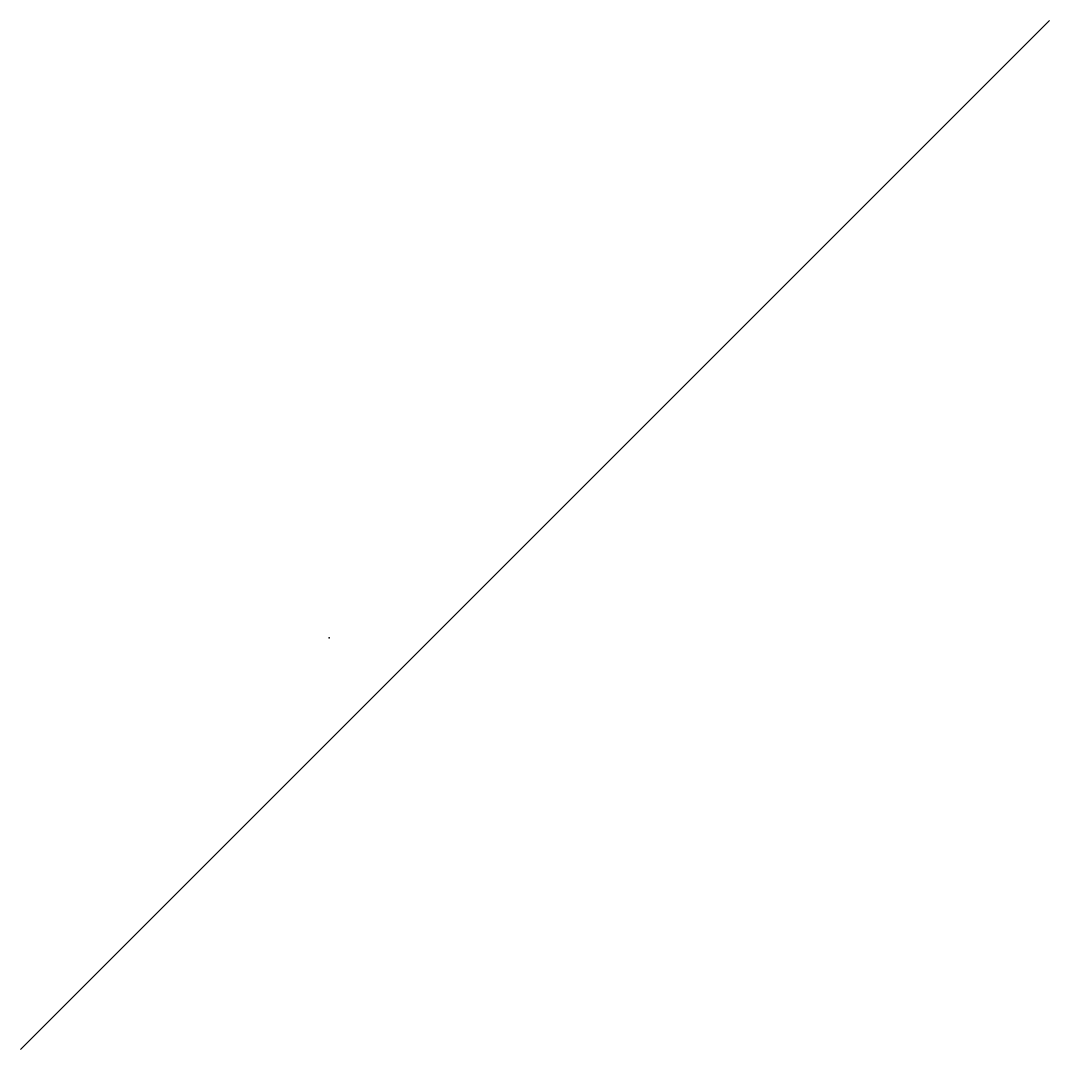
# Model space of a CAD drawing. Extents: x 0 to 100, y 0 to 100.
import ezdxf

# ---------------------------------------------------------------- set-up
doc = ezdxf.new("R2010")
doc.units = 0

msp = doc.modelspace()

# ---------------------------------------------------------------- linework, layer by layer
at = {"color": 7}
msp.add_line((0, 0), (100, 100), dxfattribs=at)
msp.add_point((30, 40), dxfattribs=at)

doc.saveas('drawing.dxf')
